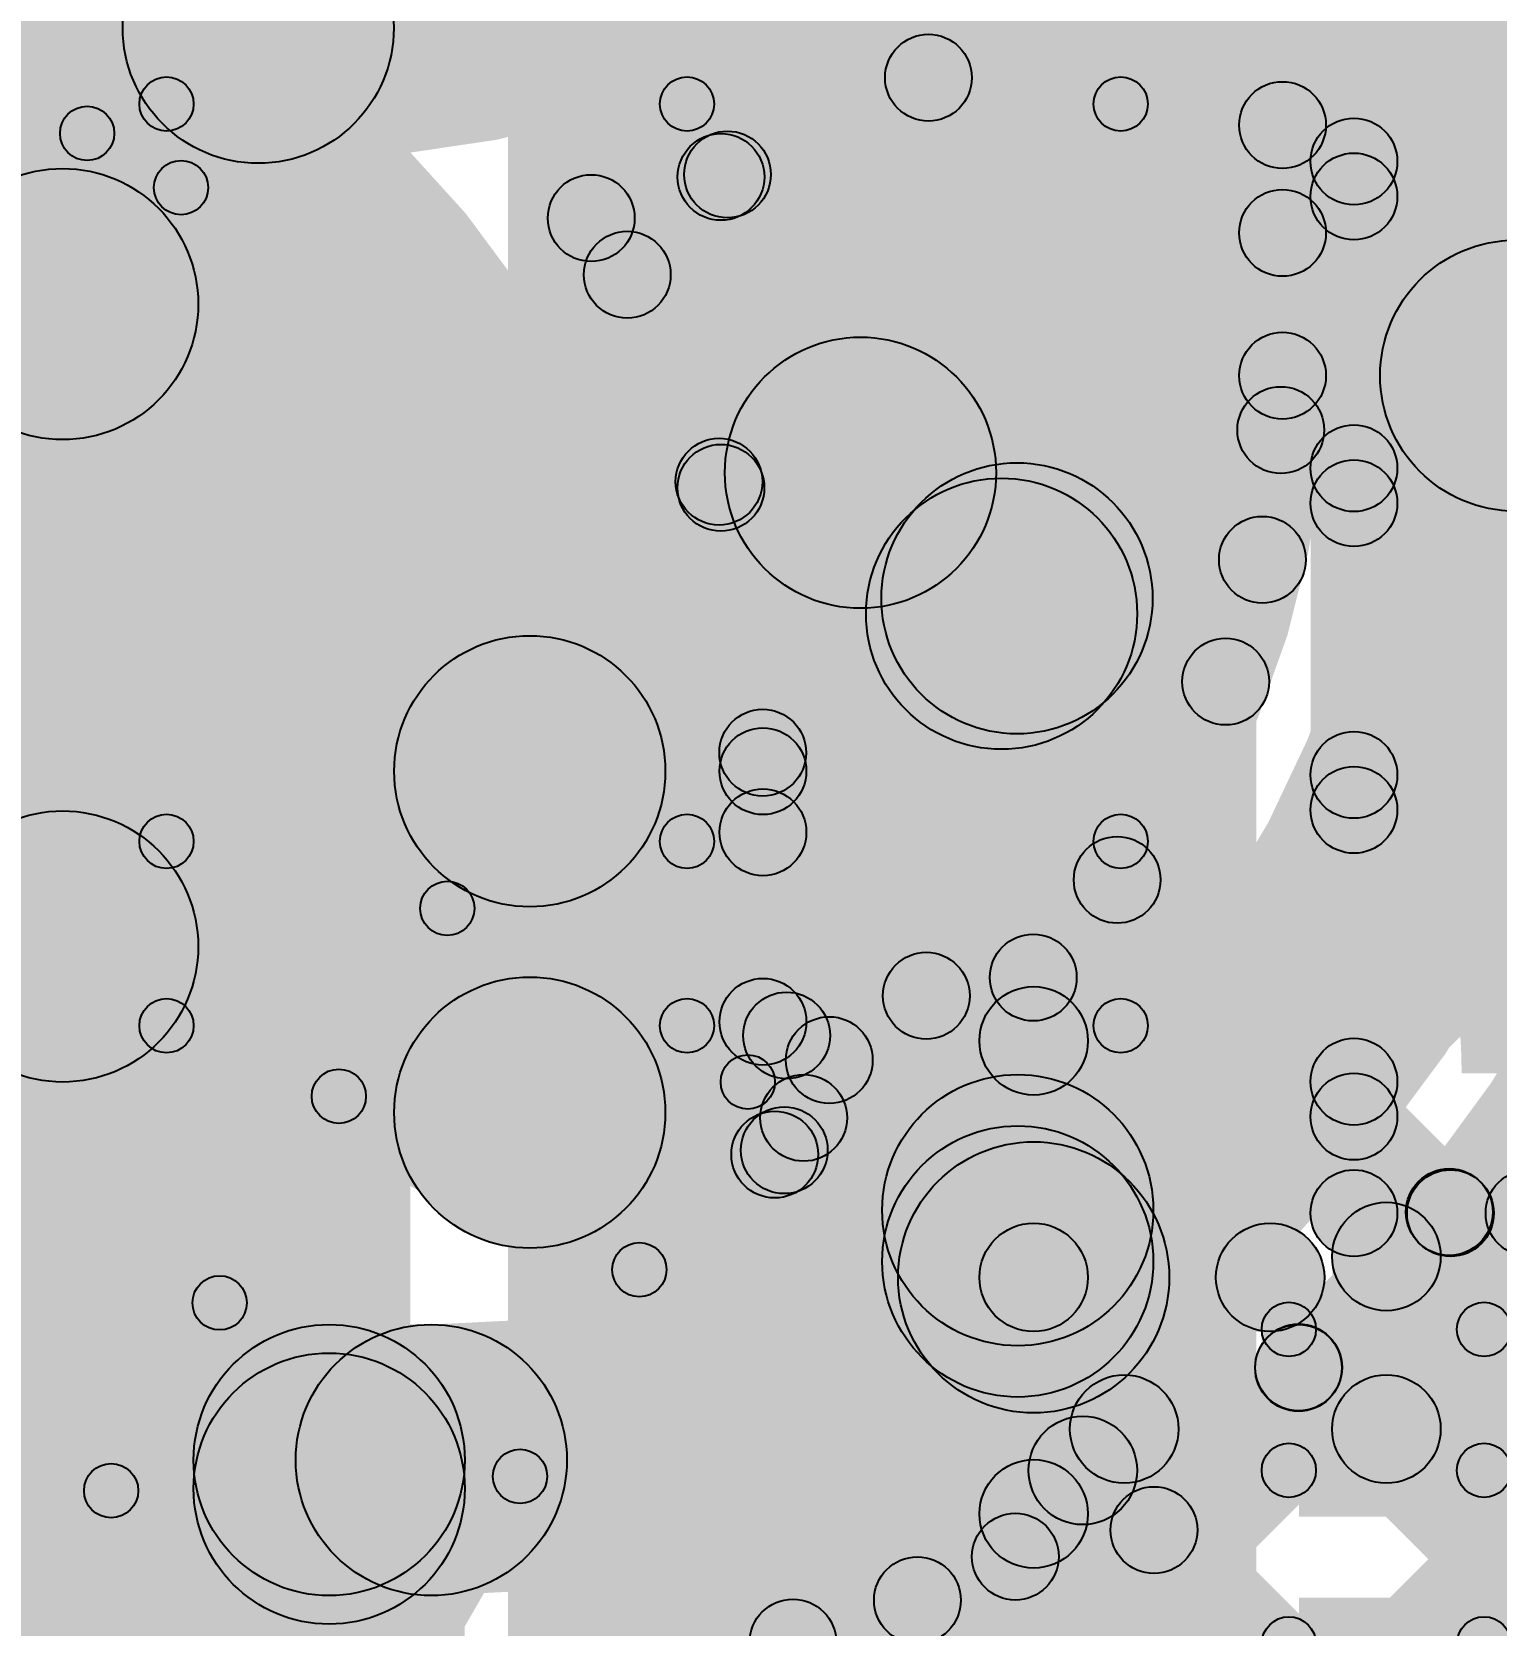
# Model space of a CAD drawing. Header units: millimetres. Extents: x -2.17 to 2.17, y -2.17 to 2.17.
# Drawn here: x -0.5839 to -0.4489, y 0.2581 to 0.4051 of the extents above; entities that cross this region are included whole.
import ezdxf

# ---------------------------------------------------------------- set-up
doc = ezdxf.new("R2010")
doc.units = ezdxf.units.MM
doc.header["$MEASUREMENT"] = 0
for name, color, linetype in [('BottomLayer', 5, 'Continuous'), ('BottomOverlay', 54, 'Continuous'), ('BottomPaste', 16, 'Continuous'), ('BottomSolder', 6, 'Continuous'), ('Mechanical2', 216, 'Continuous'), ('TopLayer', 1, 'Continuous'), ('TopOverlay', 2, 'Continuous'), ('TopPaste', 8, 'Continuous'), ('TopSolder', 216, 'Continuous'), ('ViaHoleLayer', 16, 'Continuous')]:
    doc.layers.add(name, color=color, linetype=linetype)

# ---------------------------------------------------------------- blocks, each defined once
blk = doc.blocks.new('WS2812B_M____242')
at = {"layer": 'TopOverlay'}
h = blk.add_hatch(color=2, dxfattribs=at)
edge = h.paths.add_edge_path()
edge.add_arc((-0.07, 0.0699999), 0.0025, 0, 360)
h = blk.add_hatch(color=2, dxfattribs=at)
edge = h.paths.add_edge_path()
edge.add_arc((-0.07, 0.0699999), 0.0025, 0, 360)
for points in [[(0.06999989821428444, 0.07249999999999936), (0.06999990178571557, 0.06750000000000064), (-0.06999999821428443, 0.06749990000000064), (-0.07000000178571557, 0.07249989999999935)], [(-0.0675, 0.0599999), (-0.0725, 0.0599999), (-0.0725, 0.0699999), (-0.0675, 0.0699999)]]:
    blk.add_hatch(color=2, dxfattribs=at).paths.add_polyline_path(points)
h = blk.add_hatch(color=2, dxfattribs=at)
edge = h.paths.add_edge_path()
edge.add_arc((-0.07, 0.0599999), 0.0025, 0, 360)
at = {"layer": 'TopSolder'}
blk.add_hatch(color=216, dxfattribs=at).paths.add_polyline_path([(-0.09809455, 0.05478745), (-0.03103945, 0.05478745), (-0.03103945, 0.00741735), (-0.09809455, 0.00741735)])
at = {"layer": 'TopOverlay'}
for centre in [(-0.07, 0.0699999), (-0.07, 0.0699999), (-0.07, 0.0599999)]:
    blk.add_circle(centre, 0.0025, dxfattribs=at)
blk = doc.blocks.new('C__0402_412')
at = {"layer": 'TopLayer'}
for points in [[(-0.0275, -0.0125), (-0.0275, 0.0125), (-0.009499999999999998, 0.0125), (-0.009500000000000001, -0.0125)], [(0.009499999999999998, -0.0125), (0.009500000000000001, 0.0125), (0.0275, 0.0125), (0.0275, -0.0125)]]:
    blk.add_hatch(color=1, dxfattribs=at).paths.add_polyline_path(points)
at = {"layer": 'TopOverlay'}
h = blk.add_hatch(color=2, dxfattribs=at)
edge = h.paths.add_edge_path()
edge.add_arc((-0.031, 0.016), 0.0025, 0, 360)
h = blk.add_hatch(color=2, dxfattribs=at)
edge = h.paths.add_edge_path()
edge.add_arc((-0.031, 0.016), 0.0025, 0, 360)
for points in [[(-0.031, 0.0135), (-0.031, 0.0185), (-0.011, 0.0185), (-0.011, 0.0135)], [(0.011, 0.0135), (0.011, 0.0185), (0.031, 0.0185), (0.031, 0.0135)], [(-0.0335, 0.016), (-0.0285, 0.016), (-0.0285, -0.016), (-0.0335, -0.016)], [(0.0285, 0.016), (0.0335, 0.016), (0.0335, -0.016), (0.0285, -0.016)], [(-0.031, -0.0185), (-0.031, -0.0135), (-0.011, -0.0135), (-0.011, -0.0185)], [(0.011, -0.0185), (0.011, -0.0135), (0.031, -0.0135), (0.031, -0.0185)]]:
    blk.add_hatch(color=2, dxfattribs=at).paths.add_polyline_path(points)
h = blk.add_hatch(color=2, dxfattribs=at)
edge = h.paths.add_edge_path()
edge.add_arc((-0.011, 0.016), 0.0025, 0, 360)
h = blk.add_hatch(color=2, dxfattribs=at)
edge = h.paths.add_edge_path()
edge.add_arc((0.011, 0.016), 0.0025, 0, 360)
h = blk.add_hatch(color=2, dxfattribs=at)
edge = h.paths.add_edge_path()
edge.add_arc((0.031, 0.016), 0.0025, 0, 360)
h = blk.add_hatch(color=2, dxfattribs=at)
edge = h.paths.add_edge_path()
edge.add_arc((0.031, 0.016), 0.0025, 0, 360)
h = blk.add_hatch(color=2, dxfattribs=at)
edge = h.paths.add_edge_path()
edge.add_arc((-0.031, -0.016), 0.0025, 0, 360)
h = blk.add_hatch(color=2, dxfattribs=at)
edge = h.paths.add_edge_path()
edge.add_arc((-0.031, -0.016), 0.0025, 0, 360)
h = blk.add_hatch(color=2, dxfattribs=at)
edge = h.paths.add_edge_path()
edge.add_arc((-0.011, -0.016), 0.0025, 0, 360)
h = blk.add_hatch(color=2, dxfattribs=at)
edge = h.paths.add_edge_path()
edge.add_arc((0.011, -0.016), 0.0025, 0, 360)
h = blk.add_hatch(color=2, dxfattribs=at)
edge = h.paths.add_edge_path()
edge.add_arc((0.031, -0.016), 0.0025, 0, 360)
h = blk.add_hatch(color=2, dxfattribs=at)
edge = h.paths.add_edge_path()
edge.add_arc((0.031, -0.016), 0.0025, 0, 360)
at = {"layer": 'TopPaste'}
for points in [[(-0.0275, -0.0125), (-0.0275, 0.0125), (-0.009499999999999998, 0.0125), (-0.009500000000000001, -0.0125)], [(0.009499999999999998, -0.0125), (0.009500000000000001, 0.0125), (0.0275, 0.0125), (0.0275, -0.0125)]]:
    blk.add_hatch(color=8, dxfattribs=at).paths.add_polyline_path(points)
at = {"layer": 'TopSolder'}
for points in [[(-0.0298622, -0.0148622), (-0.0298622, 0.0148622), (-0.007137799999999999, 0.0148622), (-0.007137800000000001, -0.0148622)], [(0.007137799999999999, -0.0148622), (0.007137800000000001, 0.0148622), (0.0298622, 0.0148622), (0.0298622, -0.0148622)]]:
    blk.add_hatch(color=216, dxfattribs=at).paths.add_polyline_path(points)
at = {"layer": 'TopOverlay'}
for centre in [(-0.031, 0.016), (-0.031, 0.016), (-0.011, 0.016), (0.011, 0.016), (0.031, 0.016), (0.031, 0.016), (-0.031, -0.016), (-0.031, -0.016), (-0.011, -0.016), (0.011, -0.016), (0.031, -0.016), (0.031, -0.016)]:
    blk.add_circle(centre, 0.0025, dxfattribs=at)
blk = doc.blocks.new('CAP_0201_B_458')
at = {"layer": 'BottomLayer'}
for points in [[(-0.0177165, 0.0059055), (-0.0059055, 0.0059055), (-0.0059055, -0.0059055), (-0.0177165, -0.0059055)], [(0.0059055, 0.0059055), (0.0177165, 0.0059055), (0.0177165, -0.0059055), (0.0059055, -0.0059055)]]:
    blk.add_hatch(color=5, dxfattribs=at).paths.add_polyline_path(points)
at = {"layer": 'BottomOverlay'}
h = blk.add_hatch(color=54, dxfattribs=at)
edge = h.paths.add_edge_path()
edge.add_arc((-0.021, 0.009), 0.0025, 0, 360)
h = blk.add_hatch(color=54, dxfattribs=at)
edge = h.paths.add_edge_path()
edge.add_arc((-0.021, 0.009), 0.0025, 0, 360)
for points in [[(-0.021, 0.0065), (-0.021, 0.0115), (-0.008, 0.0115), (-0.008, 0.0065)], [(0.008, 0.0065), (0.008, 0.0115), (0.021, 0.0115), (0.021, 0.0065)], [(-0.0235, 0.009), (-0.0185, 0.009), (-0.0185, -0.009), (-0.0235, -0.009)], [(0.0185, 0.009), (0.0235, 0.009), (0.0235, -0.009), (0.0185, -0.009)], [(-0.021, -0.0115), (-0.021, -0.0065), (-0.008, -0.0065), (-0.008, -0.0115)], [(0.008, -0.0115), (0.008, -0.0065), (0.021, -0.0065), (0.021, -0.0115)]]:
    blk.add_hatch(color=54, dxfattribs=at).paths.add_polyline_path(points)
h = blk.add_hatch(color=54, dxfattribs=at)
edge = h.paths.add_edge_path()
edge.add_arc((-0.008, 0.009), 0.0025, 0, 360)
h = blk.add_hatch(color=54, dxfattribs=at)
edge = h.paths.add_edge_path()
edge.add_arc((0.008, 0.009), 0.0025, 0, 360)
h = blk.add_hatch(color=54, dxfattribs=at)
edge = h.paths.add_edge_path()
edge.add_arc((0.021, 0.009), 0.0025, 0, 360)
h = blk.add_hatch(color=54, dxfattribs=at)
edge = h.paths.add_edge_path()
edge.add_arc((0.021, 0.009), 0.0025, 0, 360)
h = blk.add_hatch(color=54, dxfattribs=at)
edge = h.paths.add_edge_path()
edge.add_arc((-0.021, -0.009), 0.0025, 0, 360)
h = blk.add_hatch(color=54, dxfattribs=at)
edge = h.paths.add_edge_path()
edge.add_arc((-0.021, -0.009), 0.0025, 0, 360)
h = blk.add_hatch(color=54, dxfattribs=at)
edge = h.paths.add_edge_path()
edge.add_arc((-0.008, -0.009), 0.0025, 0, 360)
h = blk.add_hatch(color=54, dxfattribs=at)
edge = h.paths.add_edge_path()
edge.add_arc((0.008, -0.009), 0.0025, 0, 360)
h = blk.add_hatch(color=54, dxfattribs=at)
edge = h.paths.add_edge_path()
edge.add_arc((0.021, -0.009), 0.0025, 0, 360)
h = blk.add_hatch(color=54, dxfattribs=at)
edge = h.paths.add_edge_path()
edge.add_arc((0.021, -0.009), 0.0025, 0, 360)
at = {"layer": 'BottomPaste'}
for points in [[(-0.0177165, 0.0059055), (-0.0059055, 0.0059055), (-0.0059055, -0.0059055), (-0.0177165, -0.0059055)], [(0.0059055, 0.0059055), (0.0177165, 0.0059055), (0.0177165, -0.0059055), (0.0059055, -0.0059055)]]:
    blk.add_hatch(color=16, dxfattribs=at).paths.add_polyline_path(points)
at = {"layer": 'BottomSolder'}
for points in [[(-0.0198819, 0.0080709), (-0.0037401, 0.0080709), (-0.0037401, -0.0080709), (-0.0198819, -0.0080709)], [(0.0037401, 0.0080709), (0.0198819, 0.0080709), (0.0198819, -0.0080709), (0.0037401, -0.0080709)]]:
    blk.add_hatch(color=6, dxfattribs=at).paths.add_polyline_path(points)
at = {"layer": 'BottomOverlay'}
for centre in [(-0.021, 0.009), (-0.021, 0.009), (-0.008, 0.009), (0.008, 0.009), (0.021, 0.009), (0.021, 0.009), (-0.021, -0.009), (-0.021, -0.009), (-0.008, -0.009), (0.008, -0.009), (0.021, -0.009), (0.021, -0.009)]:
    blk.add_circle(centre, 0.0025, dxfattribs=at)
blk = doc.blocks.new('C__0805_B_463')
at = {"layer": 'BottomLayer'}
for points in [[(-0.06, 0.03), (-0.02, 0.03), (-0.02, -0.03), (-0.06, -0.03)], [(0.02, 0.03), (0.06, 0.03), (0.06, -0.03), (0.02, -0.03)]]:
    blk.add_hatch(color=5, dxfattribs=at).paths.add_polyline_path(points)
at = {"layer": 'BottomOverlay'}
h = blk.add_hatch(color=54, dxfattribs=at)
edge = h.paths.add_edge_path()
edge.add_arc((-0.064, 0.034), 0.0025, 0, 360)
h = blk.add_hatch(color=54, dxfattribs=at)
edge = h.paths.add_edge_path()
edge.add_arc((-0.064, 0.034), 0.0025, 0, 360)
for points in [[(-0.024, 0.0365), (-0.024, 0.0315), (-0.064, 0.0315), (-0.064, 0.0365)], [(0.064, 0.0365), (0.064, 0.0315), (0.024, 0.0315), (0.024, 0.0365)], [(-0.0665, 0.034), (-0.0615, 0.034), (-0.0615, -0.034), (-0.0665, -0.034)], [(0.0615, 0.034), (0.0665, 0.034), (0.0665, -0.034), (0.0615, -0.034)], [(-0.024, -0.0315), (-0.024, -0.0365), (-0.064, -0.0365), (-0.064, -0.0315)], [(0.064, -0.0315), (0.064, -0.0365), (0.024, -0.0365), (0.024, -0.0315)]]:
    blk.add_hatch(color=54, dxfattribs=at).paths.add_polyline_path(points)
h = blk.add_hatch(color=54, dxfattribs=at)
edge = h.paths.add_edge_path()
edge.add_arc((-0.024, 0.034), 0.0025, 0, 360)
h = blk.add_hatch(color=54, dxfattribs=at)
edge = h.paths.add_edge_path()
edge.add_arc((0.024, 0.034), 0.0025, 0, 360)
h = blk.add_hatch(color=54, dxfattribs=at)
edge = h.paths.add_edge_path()
edge.add_arc((0.064, 0.034), 0.0025, 0, 360)
h = blk.add_hatch(color=54, dxfattribs=at)
edge = h.paths.add_edge_path()
edge.add_arc((0.064, 0.034), 0.0025, 0, 360)
h = blk.add_hatch(color=54, dxfattribs=at)
edge = h.paths.add_edge_path()
edge.add_arc((-0.064, -0.034), 0.0025, 0, 360)
h = blk.add_hatch(color=54, dxfattribs=at)
edge = h.paths.add_edge_path()
edge.add_arc((-0.064, -0.034), 0.0025, 0, 360)
h = blk.add_hatch(color=54, dxfattribs=at)
edge = h.paths.add_edge_path()
edge.add_arc((-0.024, -0.034), 0.0025, 0, 360)
h = blk.add_hatch(color=54, dxfattribs=at)
edge = h.paths.add_edge_path()
edge.add_arc((0.024, -0.034), 0.0025, 0, 360)
h = blk.add_hatch(color=54, dxfattribs=at)
edge = h.paths.add_edge_path()
edge.add_arc((0.064, -0.034), 0.0025, 0, 360)
h = blk.add_hatch(color=54, dxfattribs=at)
edge = h.paths.add_edge_path()
edge.add_arc((0.064, -0.034), 0.0025, 0, 360)
at = {"layer": 'BottomPaste'}
for points in [[(-0.06, 0.03), (-0.02, 0.03), (-0.02, -0.03), (-0.06, -0.03)], [(0.02, 0.03), (0.06, 0.03), (0.06, -0.03), (0.02, -0.03)]]:
    blk.add_hatch(color=16, dxfattribs=at).paths.add_polyline_path(points)
at = {"layer": 'BottomSolder'}
for points in [[(-0.0627559, 0.0327559), (-0.0172441, 0.0327559), (-0.0172441, -0.0327559), (-0.0627559, -0.0327559)], [(0.0172441, 0.0327559), (0.0627559, 0.0327559), (0.0627559, -0.0327559), (0.0172441, -0.0327559)]]:
    blk.add_hatch(color=6, dxfattribs=at).paths.add_polyline_path(points)
at = {"layer": 'BottomOverlay'}
for centre in [(-0.064, 0.034), (-0.064, 0.034), (-0.024, 0.034), (0.024, 0.034), (0.064, 0.034), (0.064, 0.034), (-0.064, -0.034), (-0.064, -0.034), (-0.024, -0.034), (0.024, -0.034), (0.064, -0.034), (0.064, -0.034)]:
    blk.add_circle(centre, 0.0025, dxfattribs=at)
blk = doc.blocks.new('C__0805_B_464')
at = {"layer": 'BottomLayer'}
for points in [[(-0.06, 0.03), (-0.02, 0.03), (-0.02, -0.03), (-0.06, -0.03)], [(0.02, 0.03), (0.06, 0.03), (0.06, -0.03), (0.02, -0.03)]]:
    blk.add_hatch(color=5, dxfattribs=at).paths.add_polyline_path(points)
at = {"layer": 'BottomOverlay'}
h = blk.add_hatch(color=54, dxfattribs=at)
edge = h.paths.add_edge_path()
edge.add_arc((-0.064, 0.034), 0.0025, 0, 360)
h = blk.add_hatch(color=54, dxfattribs=at)
edge = h.paths.add_edge_path()
edge.add_arc((-0.064, 0.034), 0.0025, 0, 360)
for points in [[(-0.024, 0.0365), (-0.024, 0.0315), (-0.064, 0.0315), (-0.064, 0.0365)], [(0.064, 0.0365), (0.064, 0.0315), (0.024, 0.0315), (0.024, 0.0365)], [(-0.0665, 0.034), (-0.0615, 0.034), (-0.0615, -0.034), (-0.0665, -0.034)], [(0.0615, 0.034), (0.0665, 0.034), (0.0665, -0.034), (0.0615, -0.034)], [(-0.024, -0.0315), (-0.024, -0.0365), (-0.064, -0.0365), (-0.064, -0.0315)], [(0.064, -0.0315), (0.064, -0.0365), (0.024, -0.0365), (0.024, -0.0315)]]:
    blk.add_hatch(color=54, dxfattribs=at).paths.add_polyline_path(points)
h = blk.add_hatch(color=54, dxfattribs=at)
edge = h.paths.add_edge_path()
edge.add_arc((-0.024, 0.034), 0.0025, 0, 360)
h = blk.add_hatch(color=54, dxfattribs=at)
edge = h.paths.add_edge_path()
edge.add_arc((0.024, 0.034), 0.0025, 0, 360)
h = blk.add_hatch(color=54, dxfattribs=at)
edge = h.paths.add_edge_path()
edge.add_arc((0.064, 0.034), 0.0025, 0, 360)
h = blk.add_hatch(color=54, dxfattribs=at)
edge = h.paths.add_edge_path()
edge.add_arc((0.064, 0.034), 0.0025, 0, 360)
h = blk.add_hatch(color=54, dxfattribs=at)
edge = h.paths.add_edge_path()
edge.add_arc((-0.064, -0.034), 0.0025, 0, 360)
h = blk.add_hatch(color=54, dxfattribs=at)
edge = h.paths.add_edge_path()
edge.add_arc((-0.064, -0.034), 0.0025, 0, 360)
h = blk.add_hatch(color=54, dxfattribs=at)
edge = h.paths.add_edge_path()
edge.add_arc((-0.024, -0.034), 0.0025, 0, 360)
h = blk.add_hatch(color=54, dxfattribs=at)
edge = h.paths.add_edge_path()
edge.add_arc((0.024, -0.034), 0.0025, 0, 360)
h = blk.add_hatch(color=54, dxfattribs=at)
edge = h.paths.add_edge_path()
edge.add_arc((0.064, -0.034), 0.0025, 0, 360)
h = blk.add_hatch(color=54, dxfattribs=at)
edge = h.paths.add_edge_path()
edge.add_arc((0.064, -0.034), 0.0025, 0, 360)
at = {"layer": 'BottomPaste'}
for points in [[(-0.06, 0.03), (-0.02, 0.03), (-0.02, -0.03), (-0.06, -0.03)], [(0.02, 0.03), (0.06, 0.03), (0.06, -0.03), (0.02, -0.03)]]:
    blk.add_hatch(color=16, dxfattribs=at).paths.add_polyline_path(points)
at = {"layer": 'BottomSolder'}
for points in [[(-0.0627559, 0.0327559), (-0.0172441, 0.0327559), (-0.0172441, -0.0327559), (-0.0627559, -0.0327559)], [(0.0172441, 0.0327559), (0.0627559, 0.0327559), (0.0627559, -0.0327559), (0.0172441, -0.0327559)]]:
    blk.add_hatch(color=6, dxfattribs=at).paths.add_polyline_path(points)
at = {"layer": 'BottomOverlay'}
for centre in [(-0.064, 0.034), (-0.064, 0.034), (-0.024, 0.034), (0.024, 0.034), (0.064, 0.034), (0.064, 0.034), (-0.064, -0.034), (-0.064, -0.034), (-0.024, -0.034), (0.024, -0.034), (0.064, -0.034), (0.064, -0.034)]:
    blk.add_circle(centre, 0.0025, dxfattribs=at)

msp = doc.modelspace()

# ---------------------------------------------------------------- hatches: boundary and pattern name
at = {"layer": 'BottomLayer'}
for points in [[(-0.458, 0.296114), (-0.466, 0.296114), (-0.466, 0.4883895), (-0.458, 0.4883895)], [(-0.725, 0.2406087), (-0.549, 0.2406087), (-0.549, 0.4793895), (-0.725, 0.4793895)], [(-0.54, 0.1313895), (-0.471, 0.1313895), (-0.471, 0.4793895), (-0.54, 0.4793895)], [(-0.4591715728752538, 0.3902675728752538), (-0.4648284271247461, 0.3959244271247462), (-0.4343284271247461, 0.4264244271247462), (-0.4286715728752539, 0.4207675728752538)], [(-0.4648284271247461, 0.4153284728752538), (-0.4591715728752538, 0.4209853271247461), (-0.4286715728752539, 0.3904853271247462), (-0.4343284271247461, 0.3848284728752538)], [(-0.4591715728752538, 0.3619832728752538), (-0.4648284271247461, 0.3676401271247462), (-0.4343284271247461, 0.3981401271247462), (-0.4286715728752539, 0.3924832728752538)], [(-0.4648284271247461, 0.3870441728752538), (-0.4591715728752538, 0.3927010271247462), (-0.3916964728752538, 0.3252259271247462), (-0.3973533271247462, 0.3195690728752538)], [(-0.4591715728752538, 0.3336989728752538), (-0.4648284271247461, 0.3393558271247462), (-0.4328362271247461, 0.3713480271247462), (-0.4271793728752539, 0.3656911728752538)], [(-0.4648284271247461, 0.3587598728752538), (-0.4591715728752538, 0.3644167271247462), (-0.4199807728752539, 0.3252259271247462), (-0.4256376271247461, 0.3195690728752538)], [(-0.4856531652351681, 0.3425506652351681), (-0.5033308347648319, 0.3602283347648318), (-0.5019090347648318, 0.3616501347648318), (-0.4842313652351681, 0.3439724652351682)], [(-0.4591715728752538, 0.3054146728752538), (-0.4648284271247461, 0.3110715271247462), (-0.4176373271247462, 0.3582626271247462), (-0.4119804728752538, 0.3526057728752538)], [(-0.4648284271247461, 0.3304755728752538), (-0.4591715728752538, 0.3361324271247462), (-0.4261715728752539, 0.3031324271247462), (-0.4318284271247461, 0.2974755728752538)], [(-0.4648284271247461, 0.3021912728752538), (-0.4591715728752538, 0.3078481271247462), (-0.4502658728752539, 0.2989424271247462), (-0.4559227271247461, 0.2932855728752538)], [(-0.462, 0.292114), (-0.462, 0.300114), (-0.4390945, 0.300114), (-0.4390945, 0.292114)], [(-0.454, 0.2762085), (-0.464, 0.2762085), (-0.464, 0.292114), (-0.454, 0.292114)], [(-0.483181, 0.2712085), (-0.483181, 0.2812085), (-0.459, 0.2812085), (-0.459, 0.2712085)], [(-0.459, 0.2712085), (-0.459, 0.2812085), (-0.4430945, 0.2812085), (-0.4430945, 0.2712085)]]:
    msp.add_hatch(color=5, dxfattribs=at).paths.add_polyline_path(points)
h = msp.add_hatch(color=5, dxfattribs=at)
edge = h.paths.add_edge_path()
edge.add_arc((-0.462, 0.393096), 0.004, 0, 360)
h = msp.add_hatch(color=5, dxfattribs=at)
edge = h.paths.add_edge_path()
edge.add_arc((-0.462, 0.3898726), 0.004, 0, 360)
h = msp.add_hatch(color=5, dxfattribs=at)
edge = h.paths.add_edge_path()
edge.add_arc((-0.5075, 0.3643975), 0.0125, 0, 360)
h = msp.add_hatch(color=5, dxfattribs=at)
edge = h.paths.add_edge_path()
edge.add_arc((-0.462, 0.3648117), 0.004, 0, 360)
h = msp.add_hatch(color=5, dxfattribs=at)
edge = h.paths.add_edge_path()
edge.add_arc((-0.4930702, 0.3528113), 0.0125, 0, 360)
h = msp.add_hatch(color=5, dxfattribs=at)
edge = h.paths.add_edge_path()
edge.add_arc((-0.462, 0.3615883), 0.004, 0, 360)
h = msp.add_hatch(color=5, dxfattribs=at)
edge = h.paths.add_edge_path()
edge.add_arc((-0.494492, 0.3513895), 0.0125, 0, 360)
h = msp.add_hatch(color=5, dxfattribs=at)
edge = h.paths.add_edge_path()
edge.add_arc((-0.494492, 0.3513895), 0.0125, 0, 360)
h = msp.add_hatch(color=5, dxfattribs=at)
edge = h.paths.add_edge_path()
edge.add_arc((-0.462, 0.3365274), 0.004, 0, 360)
h = msp.add_hatch(color=5, dxfattribs=at)
edge = h.paths.add_edge_path()
edge.add_arc((-0.462, 0.333304), 0.004, 0, 360)
h = msp.add_hatch(color=5, dxfattribs=at)
edge = h.paths.add_edge_path()
edge.add_arc((-0.462, 0.3082431), 0.004, 0, 360)
h = msp.add_hatch(color=5, dxfattribs=at)
edge = h.paths.add_edge_path()
edge.add_arc((-0.462, 0.3050197), 0.004, 0, 360)
h = msp.add_hatch(color=5, dxfattribs=at)
edge = h.paths.add_edge_path()
edge.add_arc((-0.4915332, 0.2901937), 0.011811, 0, 360)
h = msp.add_hatch(color=5, dxfattribs=at)
edge = h.paths.add_edge_path()
edge.add_arc((-0.462, 0.296114), 0.004, 0, 360)
h = msp.add_hatch(color=5, dxfattribs=at)
edge = h.paths.add_edge_path()
edge.add_arc((-0.462, 0.296114), 0.004, 0, 360)
h = msp.add_hatch(color=5, dxfattribs=at)
edge = h.paths.add_edge_path()
edge.add_arc((-0.4530943, 0.296114), 0.004, 0, 360)
h = msp.add_hatch(color=5, dxfattribs=at)
edge = h.paths.add_edge_path()
edge.add_arc((-0.4458448, 0.296114), 0.004, 0, 360)
h = msp.add_hatch(color=5, dxfattribs=at)
edge = h.paths.add_edge_path()
edge.add_arc((-0.459, 0.292114), 0.005, 0, 360)
h = msp.add_hatch(color=5, dxfattribs=at)
edge = h.paths.add_edge_path()
edge.add_arc((-0.483181, 0.2762085), 0.005, 0, 360)
h = msp.add_hatch(color=5, dxfattribs=at)
edge = h.paths.add_edge_path()
edge.add_arc((-0.483181, 0.2762085), 0.005, 0, 360)
h = msp.add_hatch(color=5, dxfattribs=at)
edge = h.paths.add_edge_path()
edge.add_arc((-0.459, 0.2762085), 0.005, 0, 360)
h = msp.add_hatch(color=5, dxfattribs=at)
edge = h.paths.add_edge_path()
edge.add_arc((-0.459, 0.2762085), 0.005, 0, 360)
h = msp.add_hatch(color=5, dxfattribs=at)
edge = h.paths.add_edge_path()
edge.add_arc((-0.459, 0.2762085), 0.005, 0, 360)
h = msp.add_hatch(color=5, dxfattribs=at)
edge = h.paths.add_edge_path()
edge.add_arc((-0.487, 0.2723895), 0.005, 0, 360)
at = {"layer": 'BottomSolder'}
h = msp.add_hatch(color=6, dxfattribs=at)
edge = h.paths.add_edge_path()
edge.add_arc((-0.4915332, 0.2901937), 0.015811, 0, 360)
at = {"layer": 'TopLayer'}
for points in [[(-0.4345815, 0.3733465), (-0.4595815, 0.3733465), (-0.4595815, 0.430308), (-0.4345815, 0.430308)], [(-0.4645815, 0.3733465), (-0.4725815, 0.3733465), (-0.4725815, 0.4279498), (-0.4645815, 0.4279498)], [(-0.6065622, 0.3929315), (-0.6065622, 0.4179315), (-0.5630385, 0.4179315), (-0.5630385, 0.3929315)], [(-0.5175471728752539, 0.3601762728752538), (-0.5232040271247461, 0.3658331271247462), (-0.4714099271247462, 0.4176272271247462), (-0.4657530728752539, 0.4119703728752538)], [(-0.4875208271247461, 0.4097367728752538), (-0.4818639728752538, 0.4153936271247462), (-0.4657530728752539, 0.3992827271247462), (-0.4714099271247462, 0.3936258728752538)], [(-0.5040642271247462, 0.3979958728752538), (-0.4984073728752538, 0.4036527271247462), (-0.4659134728752539, 0.3711588271247462), (-0.4715703271247462, 0.3655019728752538)], [(-0.5261792728752539, 0.3798284728752538), (-0.5318361271247461, 0.3854853271247462), (-0.5225946271247461, 0.3947268271247462), (-0.5169377728752539, 0.3890699728752538)], [(-0.5231954271247461, 0.3888427728752538), (-0.5175385728752538, 0.3944996271247462), (-0.4709989728752538, 0.3479600271247462), (-0.4766558271247461, 0.3423031728752538)], [(-0.5136877728752538, 0.3357513728752538), (-0.5193446271247462, 0.3414082271247462), (-0.4714099271247462, 0.3893429271247462), (-0.4657530728752539, 0.3836860728752538)], [(-0.5685753, 0.3207065), (-0.5935753, 0.3207065), (-0.5935753, 0.3799446), (-0.5685753, 0.3799446)], [(-0.5233769271247461, 0.3607399728752538), (-0.5177200728752539, 0.3663968271247462), (-0.4810035728752539, 0.3296803271247462), (-0.4866604271247462, 0.3240234728752538)], [(-0.5114847728752538, 0.3096700728752538), (-0.5171416271247461, 0.3153269271247462), (-0.4732668271247462, 0.3592017271247462), (-0.4676099728752539, 0.3535448728752538)], [(-0.5255, 0.3053895), (-0.5505, 0.3053895), (-0.5505, 0.3368693), (-0.5255, 0.3368693)], [(-0.5125, 0.3137611), (-0.5205, 0.3137611), (-0.5205, 0.3368693), (-0.5125, 0.3368693)], [(-0.5193284271247461, 0.3284071728752538), (-0.5136715728752539, 0.3340640271247462), (-0.4986031728752539, 0.3189956271247462), (-0.5042600271247462, 0.3133387728752538)], [(-0.5321715728752539, 0.2041303728752538), (-0.5378284271247461, 0.2097872271247462), (-0.4264099271247461, 0.3212057271247462), (-0.4207530728752539, 0.3155488728752538)], [(-0.5185000021345413, 0.3102969996172411), (-0.5144999978654586, 0.3172252003827589), (-0.5083804978654587, 0.3136921003827589), (-0.5123805021345413, 0.3067638996172411)], [(-0.5119438869912022, 0.2995200197345279), (-0.5188721130087979, 0.3035199802654721), (-0.5138446130087978, 0.3122279802654721), (-0.5069163869912022, 0.3082280197345279)], [(-0.4865332, 0.2901937), (-0.4965332, 0.2901937), (-0.4965332, 0.3120047), (-0.4865332, 0.3120047)], [(-0.4560284251256211, 0.2933914708761302), (-0.4503715748743789, 0.2990483291238699), (-0.3796298748743789, 0.2283067291238699), (-0.3852867251256211, 0.2226498708761301)], [(-0.4805, 0.2916605), (-0.5055, 0.2916605), (-0.5055, 0.2963895), (-0.4805, 0.2963895)], [(-0.5321715728752539, 0.1758460728752538), (-0.5378284271247461, 0.1815029271247462), (-0.4247736271247461, 0.2945577271247462), (-0.4191167728752538, 0.2889008728752538)], [(-0.4915332, 0.2851937), (-0.4915332, 0.2951937), (-0.4697222, 0.2951937), (-0.4697222, 0.2851937)], [(-0.4865332, 0.2683827), (-0.4965332, 0.2683827), (-0.4965332, 0.2901937), (-0.4865332, 0.2901937)], [(-0.5565, 0.2608465), (-0.5565, 0.2858465), (-0.5470815, 0.2858465), (-0.5470815, 0.2608465)], [(-0.4699380271247461, 0.2790167728752538), (-0.4642811728752538, 0.2846736271247462), (-0.3937720728752538, 0.2141645271247462), (-0.3994289271247462, 0.2085076728752538)], [(-0.544, 0.1548895), (-0.569, 0.1548895), (-0.569, 0.2707169), (-0.544, 0.2707169)], [(-0.4832663250956064, 0.2640607708461154), (-0.4776094749043936, 0.2697176291538846), (-0.4079141749043936, 0.2000224291538845), (-0.4135710250956063, 0.1943655708461154)], [(-0.5050806271247461, 0.2575907728752538), (-0.4994237728752539, 0.2632476271247462), (-0.4383310728752539, 0.2021549271247462), (-0.4439879271247462, 0.1964980728752538)], [(-0.5321715728752539, 0.2324146728752538), (-0.5378284271247461, 0.2380715271247462), (-0.5165577271247461, 0.2593422271247462), (-0.5109008728752539, 0.2536853728752538)]]:
    msp.add_hatch(color=1, dxfattribs=at).paths.add_polyline_path(points)
h = msp.add_hatch(color=1, dxfattribs=at)
edge = h.paths.add_edge_path()
edge.add_arc((-0.5630385, 0.4054315), 0.0125, 0, 360)
h = msp.add_hatch(color=1, dxfattribs=at)
edge = h.paths.add_edge_path()
edge.add_arc((-0.5630385, 0.4054315), 0.0125, 0, 360)
h = msp.add_hatch(color=1, dxfattribs=at)
edge = h.paths.add_edge_path()
edge.add_arc((-0.5012358, 0.4008243), 0.004, 0, 360)
h = msp.add_hatch(color=1, dxfattribs=at)
edge = h.paths.add_edge_path()
edge.add_arc((-0.4685815, 0.3964543), 0.004, 0, 360)
h = msp.add_hatch(color=1, dxfattribs=at)
edge = h.paths.add_edge_path()
edge.add_arc((-0.520367, 0.3916712), 0.004, 0, 360)
h = msp.add_hatch(color=1, dxfattribs=at)
edge = h.paths.add_edge_path()
edge.add_arc((-0.5197662, 0.3918984), 0.004, 0, 360)
h = msp.add_hatch(color=1, dxfattribs=at)
edge = h.paths.add_edge_path()
edge.add_arc((-0.5810753, 0.3799446), 0.0125, 0, 360)
h = msp.add_hatch(color=1, dxfattribs=at)
edge = h.paths.add_edge_path()
edge.add_arc((-0.5810753, 0.3799446), 0.0125, 0, 360)
h = msp.add_hatch(color=1, dxfattribs=at)
edge = h.paths.add_edge_path()
edge.add_arc((-0.5323353, 0.3878748), 0.004, 0, 360)
h = msp.add_hatch(color=1, dxfattribs=at)
edge = h.paths.add_edge_path()
edge.add_arc((-0.5323352, 0.3878749), 0.004, 0, 360)
h = msp.add_hatch(color=1, dxfattribs=at)
edge = h.paths.add_edge_path()
edge.add_arc((-0.4685815, 0.3865145), 0.004, 0, 360)
h = msp.add_hatch(color=1, dxfattribs=at)
edge = h.paths.add_edge_path()
edge.add_arc((-0.5290077, 0.3826569), 0.004, 0, 360)
h = msp.add_hatch(color=1, dxfattribs=at)
edge = h.paths.add_edge_path()
edge.add_arc((-0.4470815, 0.3733465), 0.0125, 0, 360)
h = msp.add_hatch(color=1, dxfattribs=at)
edge = h.paths.add_edge_path()
edge.add_arc((-0.4470815, 0.3733465), 0.0125, 0, 360)
h = msp.add_hatch(color=1, dxfattribs=at)
edge = h.paths.add_edge_path()
edge.add_arc((-0.4685815, 0.3733465), 0.004, 0, 360)
h = msp.add_hatch(color=1, dxfattribs=at)
edge = h.paths.add_edge_path()
edge.add_arc((-0.4685815, 0.3733465), 0.004, 0, 360)
h = msp.add_hatch(color=1, dxfattribs=at)
edge = h.paths.add_edge_path()
edge.add_arc((-0.4687419, 0.3683304), 0.004, 0, 360)
h = msp.add_hatch(color=1, dxfattribs=at)
edge = h.paths.add_edge_path()
edge.add_arc((-0.5205485, 0.3635684), 0.004, 0, 360)
h = msp.add_hatch(color=1, dxfattribs=at)
edge = h.paths.add_edge_path()
edge.add_arc((-0.5203756, 0.3630047), 0.004, 0, 360)
h = msp.add_hatch(color=1, dxfattribs=at)
edge = h.paths.add_edge_path()
edge.add_arc((-0.4704384, 0.3563733), 0.004, 0, 360)
h = msp.add_hatch(color=1, dxfattribs=at)
edge = h.paths.add_edge_path()
edge.add_arc((-0.538, 0.3368693), 0.0125, 0, 360)
h = msp.add_hatch(color=1, dxfattribs=at)
edge = h.paths.add_edge_path()
edge.add_arc((-0.538, 0.3368693), 0.0125, 0, 360)
h = msp.add_hatch(color=1, dxfattribs=at)
edge = h.paths.add_edge_path()
edge.add_arc((-0.4738274, 0.3451316), 0.004, 0, 360)
h = msp.add_hatch(color=1, dxfattribs=at)
edge = h.paths.add_edge_path()
edge.add_arc((-0.5165162, 0.3385798), 0.004, 0, 360)
h = msp.add_hatch(color=1, dxfattribs=at)
edge = h.paths.add_edge_path()
edge.add_arc((-0.5165, 0.3368693), 0.004, 0, 360)
h = msp.add_hatch(color=1, dxfattribs=at)
edge = h.paths.add_edge_path()
edge.add_arc((-0.5165, 0.3368693), 0.004, 0, 360)
h = msp.add_hatch(color=1, dxfattribs=at)
edge = h.paths.add_edge_path()
edge.add_arc((-0.5165, 0.3312356), 0.004, 0, 360)
h = msp.add_hatch(color=1, dxfattribs=at)
edge = h.paths.add_edge_path()
edge.add_arc((-0.5810753, 0.3207065), 0.0125, 0, 360)
h = msp.add_hatch(color=1, dxfattribs=at)
edge = h.paths.add_edge_path()
edge.add_arc((-0.5810753, 0.3207065), 0.0125, 0, 360)
h = msp.add_hatch(color=1, dxfattribs=at)
edge = h.paths.add_edge_path()
edge.add_arc((-0.483832, 0.3268519), 0.004, 0, 360)
h = msp.add_hatch(color=1, dxfattribs=at)
edge = h.paths.add_edge_path()
edge.add_arc((-0.4915703, 0.317842), 0.004, 0, 360)
h = msp.add_hatch(color=1, dxfattribs=at)
edge = h.paths.add_edge_path()
edge.add_arc((-0.4915702, 0.3178419), 0.004, 0, 360)
h = msp.add_hatch(color=1, dxfattribs=at)
edge = h.paths.add_edge_path()
edge.add_arc((-0.5014316, 0.3161672), 0.004, 0, 360)
h = msp.add_hatch(color=1, dxfattribs=at)
edge = h.paths.add_edge_path()
edge.add_arc((-0.538, 0.3053895), 0.0125, 0, 360)
h = msp.add_hatch(color=1, dxfattribs=at)
edge = h.paths.add_edge_path()
edge.add_arc((-0.5165, 0.3137611), 0.004, 0, 360)
h = msp.add_hatch(color=1, dxfattribs=at)
edge = h.paths.add_edge_path()
edge.add_arc((-0.5165, 0.3137611), 0.004, 0, 360)
h = msp.add_hatch(color=1, dxfattribs=at)
edge = h.paths.add_edge_path()
edge.add_arc((-0.5143132, 0.3124985), 0.004, 0, 360)
h = msp.add_hatch(color=1, dxfattribs=at)
edge = h.paths.add_edge_path()
edge.add_arc((-0.4915332, 0.3120047), 0.005, 0, 360)
h = msp.add_hatch(color=1, dxfattribs=at)
edge = h.paths.add_edge_path()
edge.add_arc((-0.5103805, 0.310228), 0.004, 0, 360)
h = msp.add_hatch(color=1, dxfattribs=at)
edge = h.paths.add_edge_path()
edge.add_arc((-0.5103805, 0.310228), 0.004, 0, 360)
h = msp.add_hatch(color=1, dxfattribs=at)
edge = h.paths.add_edge_path()
edge.add_arc((-0.5127423, 0.3049037), 0.004, 0, 360)
h = msp.add_hatch(color=1, dxfattribs=at)
edge = h.paths.add_edge_path()
edge.add_arc((-0.5127423, 0.3049036), 0.004, 0, 360)
h = msp.add_hatch(color=1, dxfattribs=at)
edge = h.paths.add_edge_path()
edge.add_arc((-0.493, 0.2963895), 0.0125, 0, 360)
h = msp.add_hatch(color=1, dxfattribs=at)
edge = h.paths.add_edge_path()
edge.add_arc((-0.5145299, 0.3019137), 0.004, 0, 360)
h = msp.add_hatch(color=1, dxfattribs=at)
edge = h.paths.add_edge_path()
edge.add_arc((-0.515408, 0.30152), 0.004, 0, 360)
h = msp.add_hatch(color=1, dxfattribs=at)
edge = h.paths.add_edge_path()
edge.add_arc((-0.493, 0.2916605), 0.0125, 0, 360)
h = msp.add_hatch(color=1, dxfattribs=at)
edge = h.paths.add_edge_path()
edge.add_arc((-0.493, 0.2916605), 0.0125, 0, 360)
h = msp.add_hatch(color=1, dxfattribs=at)
edge = h.paths.add_edge_path()
edge.add_arc((-0.4915332, 0.2901937), 0.0125, 0, 360)
h = msp.add_hatch(color=1, dxfattribs=at)
edge = h.paths.add_edge_path()
edge.add_arc((-0.4915332, 0.2901937), 0.011811, 0, 360)
h = msp.add_hatch(color=1, dxfattribs=at)
edge = h.paths.add_edge_path()
edge.add_arc((-0.4532, 0.2962199), 0.004, 0, 360)
h = msp.add_hatch(color=1, dxfattribs=at)
edge = h.paths.add_edge_path()
edge.add_arc((-0.4915332, 0.2901937), 0.005, 0, 360)
h = msp.add_hatch(color=1, dxfattribs=at)
edge = h.paths.add_edge_path()
edge.add_arc((-0.4915332, 0.2901937), 0.005, 0, 360)
h = msp.add_hatch(color=1, dxfattribs=at)
edge = h.paths.add_edge_path()
edge.add_arc((-0.4915332, 0.2901937), 0.005, 0, 360)
h = msp.add_hatch(color=1, dxfattribs=at)
edge = h.paths.add_edge_path()
edge.add_arc((-0.4697222, 0.2901937), 0.005, 0, 360)
h = msp.add_hatch(color=1, dxfattribs=at)
edge = h.paths.add_edge_path()
edge.add_arc((-0.5565, 0.2733465), 0.0125, 0, 360)
h = msp.add_hatch(color=1, dxfattribs=at)
edge = h.paths.add_edge_path()
edge.add_arc((-0.5470815, 0.2733465), 0.0125, 0, 360)
h = msp.add_hatch(color=1, dxfattribs=at)
edge = h.paths.add_edge_path()
edge.add_arc((-0.5470815, 0.2733465), 0.0125, 0, 360)
h = msp.add_hatch(color=1, dxfattribs=at)
edge = h.paths.add_edge_path()
edge.add_arc((-0.4671096, 0.2818452), 0.004, 0, 360)
h = msp.add_hatch(color=1, dxfattribs=at)
edge = h.paths.add_edge_path()
edge.add_arc((-0.4670944, 0.2818899), 0.004, 0, 360)
h = msp.add_hatch(color=1, dxfattribs=at)
edge = h.paths.add_edge_path()
edge.add_arc((-0.4670944, 0.2818898), 0.004, 0, 360)
h = msp.add_hatch(color=1, dxfattribs=at)
edge = h.paths.add_edge_path()
edge.add_arc((-0.5565, 0.2707169), 0.0125, 0, 360)
h = msp.add_hatch(color=1, dxfattribs=at)
edge = h.paths.add_edge_path()
edge.add_arc((-0.4915332, 0.2683827), 0.005, 0, 360)
h = msp.add_hatch(color=1, dxfattribs=at)
edge = h.paths.add_edge_path()
edge.add_arc((-0.4804379, 0.2668892), 0.004, 0, 360)
h = msp.add_hatch(color=1, dxfattribs=at)
edge = h.paths.add_edge_path()
edge.add_arc((-0.4932192, 0.2644378), 0.004, 0, 360)
h = msp.add_hatch(color=1, dxfattribs=at)
edge = h.paths.add_edge_path()
edge.add_arc((-0.4932192, 0.2644378), 0.004, 0, 360)
h = msp.add_hatch(color=1, dxfattribs=at)
edge = h.paths.add_edge_path()
edge.add_arc((-0.5022522, 0.2604192), 0.004, 0, 360)
h = msp.add_hatch(color=1, dxfattribs=at)
edge = h.paths.add_edge_path()
edge.add_arc((-0.5137293, 0.2565138), 0.004, 0, 360)
at = {"layer": 'ViaHoleLayer'}
h = msp.add_hatch(color=16, dxfattribs=at)
edge = h.paths.add_edge_path()
edge.add_arc((-0.4915332, 0.2901937), 0.0059055, 0, 360)

# ---------------------------------------------------------------- linework, layer by layer
at = {"layer": 'BottomLayer'}
for points, const_width in [([(-0.494492, 0.3513895, -0.4142135623730951), (-0.5075, 0.3643975)], 0.025), ([(-0.487, 0.2723895, -0.4142135623730951), (-0.483181, 0.2762085)], 0.01)]:
    msp.add_lwpolyline(points, format="xyb", dxfattribs=dict(at, const_width=const_width))
for centre, radius in [((-0.462, 0.393096), 0.004), ((-0.462, 0.3898726), 0.004), ((-0.5075, 0.3643975), 0.0125), ((-0.462, 0.3648117), 0.004), ((-0.4930702, 0.3528113), 0.0125), ((-0.462, 0.3615883), 0.004), ((-0.494492, 0.3513895), 0.0125), ((-0.494492, 0.3513895), 0.0125), ((-0.462, 0.3365274), 0.004), ((-0.462, 0.333304), 0.004), ((-0.462, 0.3082431), 0.004), ((-0.462, 0.3050197), 0.004), ((-0.462, 0.296114), 0.004), ((-0.462, 0.296114), 0.004), ((-0.4530943, 0.296114), 0.004), ((-0.4458448, 0.296114), 0.004), ((-0.459, 0.292114), 0.005), ((-0.483181, 0.2762085), 0.005), ((-0.483181, 0.2762085), 0.005), ((-0.459, 0.2762085), 0.005), ((-0.459, 0.2762085), 0.005), ((-0.459, 0.2762085), 0.005), ((-0.487, 0.2723895), 0.005)]:
    msp.add_circle(centre, radius, dxfattribs=at)
at = {"layer": 'Mechanical2', "const_width": 0.01}
for points in [[(2.1653543, 0.001, 1), (-2.1653543, 0.001, 1)], [(2.081354, -0.01, 1), (-2.049354, -0.01, 1)], [(1.8405512, 0.001, 1), (-1.8405512, 0.001, 1)], [(1.6437008, 0.001, 1), (-1.6437008, 0.001, 1)], [(1.503937, 0, 1), (-1.503937, 0, 1)], [(1.3070866, 0.001, 1), (-1.3070866, 0.001, 1)], [(1.1732283, 0.001, 1), (-1.1732283, 0.001, 1)], [(0.976378, 0.001, 1), (-0.976378, 0.001, 1)], [(0.8425197, 0.001, 1), (-0.8425197, 0.001, 1)], [(0.6456693, 0.001, 1), (-0.6456693, 0.001, 1)], [(0.510811, -0.0126105, 1), (-0.512811, -0.0126105, 1)]]:
    msp.add_lwpolyline(points, format="xyb", close=True, dxfattribs=at)
at = {"layer": 'TopLayer'}
for points, const_width in [([(-0.4630385, 0.5054315, -0.4142135623730951), (-0.5630385, 0.4054315)], 0.025), ([(-0.4690577, 0.428426, -0.1585285904753888), (-0.5323352, 0.3878749)], 0.008), ([(-0.6065622, 0.4054315, -0.4142135623730951), (-0.538, 0.3368693)], 0.025), ([(-0.6065622, 0.4054315, -0.4142135623730951), (-0.5810753, 0.3799446)], 0.025), ([(-0.5323353, 0.3878748, -0.1516604581035676), (-0.5165, 0.3368693)], 0.008), ([(-0.4470815, 0.3733465, -0.4142135623730951), (-0.5470815, 0.2733465)], 0.025), ([(-0.4685815, 0.3733465, -0.1988966158703915), (-0.4915703, 0.317842)], 0.008), ([(-0.4289439, 0.3449607, -0.1553292473153569), (-0.4670944, 0.2818899)], 0.008), ([(-0.5810753, 0.3207065, -0.4142135623730951), (-0.6810753, 0.2207065)], 0.025), ([(-0.5127423, 0.3049037, -0.3176230409928301), (-0.4915702, 0.3178419)], 0.008), ([(-0.5145299, 0.3019137, -0.03377995464678552), (-0.5127423, 0.3049036)], 0.008), ([(-0.4915332, 0.2901937, -0.4142135623730951), (-0.493, 0.2916605)], 0.025), ([(-0.4670944, 0.2818898, -0.339348909062117), (-0.4932192, 0.2644378)], 0.008), ([(-0.4932192, 0.2644378, -0.09016534855101342), (-0.535, 0.2524487)], 0.008)]:
    msp.add_lwpolyline(points, format="xyb", dxfattribs=dict(at, const_width=const_width))
for centre, radius in [((-0.5630385, 0.4054315), 0.0125), ((-0.5630385, 0.4054315), 0.0125), ((-0.5012358, 0.4008243), 0.004), ((-0.4685815, 0.3964543), 0.004), ((-0.520367, 0.3916712), 0.004), ((-0.5197662, 0.3918984), 0.004), ((-0.5810753, 0.3799446), 0.0125), ((-0.5810753, 0.3799446), 0.0125), ((-0.5323353, 0.3878748), 0.004), ((-0.5323352, 0.3878749), 0.004), ((-0.4685815, 0.3865145), 0.004), ((-0.5290077, 0.3826569), 0.004), ((-0.4470815, 0.3733465), 0.0125), ((-0.4470815, 0.3733465), 0.0125), ((-0.4685815, 0.3733465), 0.004), ((-0.4685815, 0.3733465), 0.004), ((-0.4687419, 0.3683304), 0.004), ((-0.5205485, 0.3635684), 0.004), ((-0.5203756, 0.3630047), 0.004), ((-0.4704384, 0.3563733), 0.004), ((-0.538, 0.3368693), 0.0125), ((-0.538, 0.3368693), 0.0125), ((-0.4738274, 0.3451316), 0.004), ((-0.5165162, 0.3385798), 0.004), ((-0.5165, 0.3368693), 0.004), ((-0.5165, 0.3368693), 0.004), ((-0.5165, 0.3312356), 0.004), ((-0.5810753, 0.3207065), 0.0125), ((-0.5810753, 0.3207065), 0.0125), ((-0.483832, 0.3268519), 0.004), ((-0.4915703, 0.317842), 0.004), ((-0.4915702, 0.3178419), 0.004), ((-0.5014316, 0.3161672), 0.004), ((-0.538, 0.3053895), 0.0125), ((-0.5165, 0.3137611), 0.004), ((-0.5165, 0.3137611), 0.004), ((-0.5143132, 0.3124985), 0.004), ((-0.4915332, 0.3120047), 0.005), ((-0.5103805, 0.310228), 0.004), ((-0.5103805, 0.310228), 0.004), ((-0.5127423, 0.3049037), 0.004), ((-0.5127423, 0.3049036), 0.004), ((-0.493, 0.2963895), 0.0125), ((-0.5145299, 0.3019137), 0.004), ((-0.515408, 0.30152), 0.004), ((-0.493, 0.2916605), 0.0125), ((-0.493, 0.2916605), 0.0125), ((-0.4915332, 0.2901937), 0.0125), ((-0.4532, 0.2962199), 0.004), ((-0.4915332, 0.2901937), 0.005), ((-0.4915332, 0.2901937), 0.005), ((-0.4915332, 0.2901937), 0.005), ((-0.4697222, 0.2901937), 0.005), ((-0.5565, 0.2733465), 0.0125), ((-0.5470815, 0.2733465), 0.0125), ((-0.5470815, 0.2733465), 0.0125), ((-0.4671096, 0.2818452), 0.004), ((-0.4670944, 0.2818899), 0.004), ((-0.4670944, 0.2818898), 0.004), ((-0.5565, 0.2707169), 0.0125), ((-0.4915332, 0.2683827), 0.005), ((-0.4804379, 0.2668892), 0.004), ((-0.4932192, 0.2644378), 0.004), ((-0.4932192, 0.2644378), 0.004), ((-0.5022522, 0.2604192), 0.004), ((-0.5137293, 0.2565138), 0.004)]:
    msp.add_circle(centre, radius, dxfattribs=at)

# ---------------------------------------------------------------- block references
for name, p, rotation in [('WS2812B_M____242', (-0.6657812, 0.365066), 240), ('C__0805_B_463', (-0.5475, 0.3643975), 180), ('C__0402_412', (-0.54725, 0.289368), 59.99999999999999), ('C__0805_B_464', (-0.5475, 0.2793975), 180), ('CAP_0201_B_458', (-0.459, 0.2643975), 90)]:
    msp.add_blockref(name, p, dxfattribs=dict(rotation=rotation))

# ---------------------------------------------------------------- texts
at = {"layer": 'BottomOverlay', "text_generation_flag": 2}
msp.add_text('C7', height=0.04, dxfattribs=at).set_placement((-0.399, 0.3090195))
at = {"layer": 'TopOverlay'}
msp.add_text('@', height=0.04, rotation=150, dxfattribs=at).set_placement((-0.503, 0.3413895))

doc.saveas('drawing.dxf')
